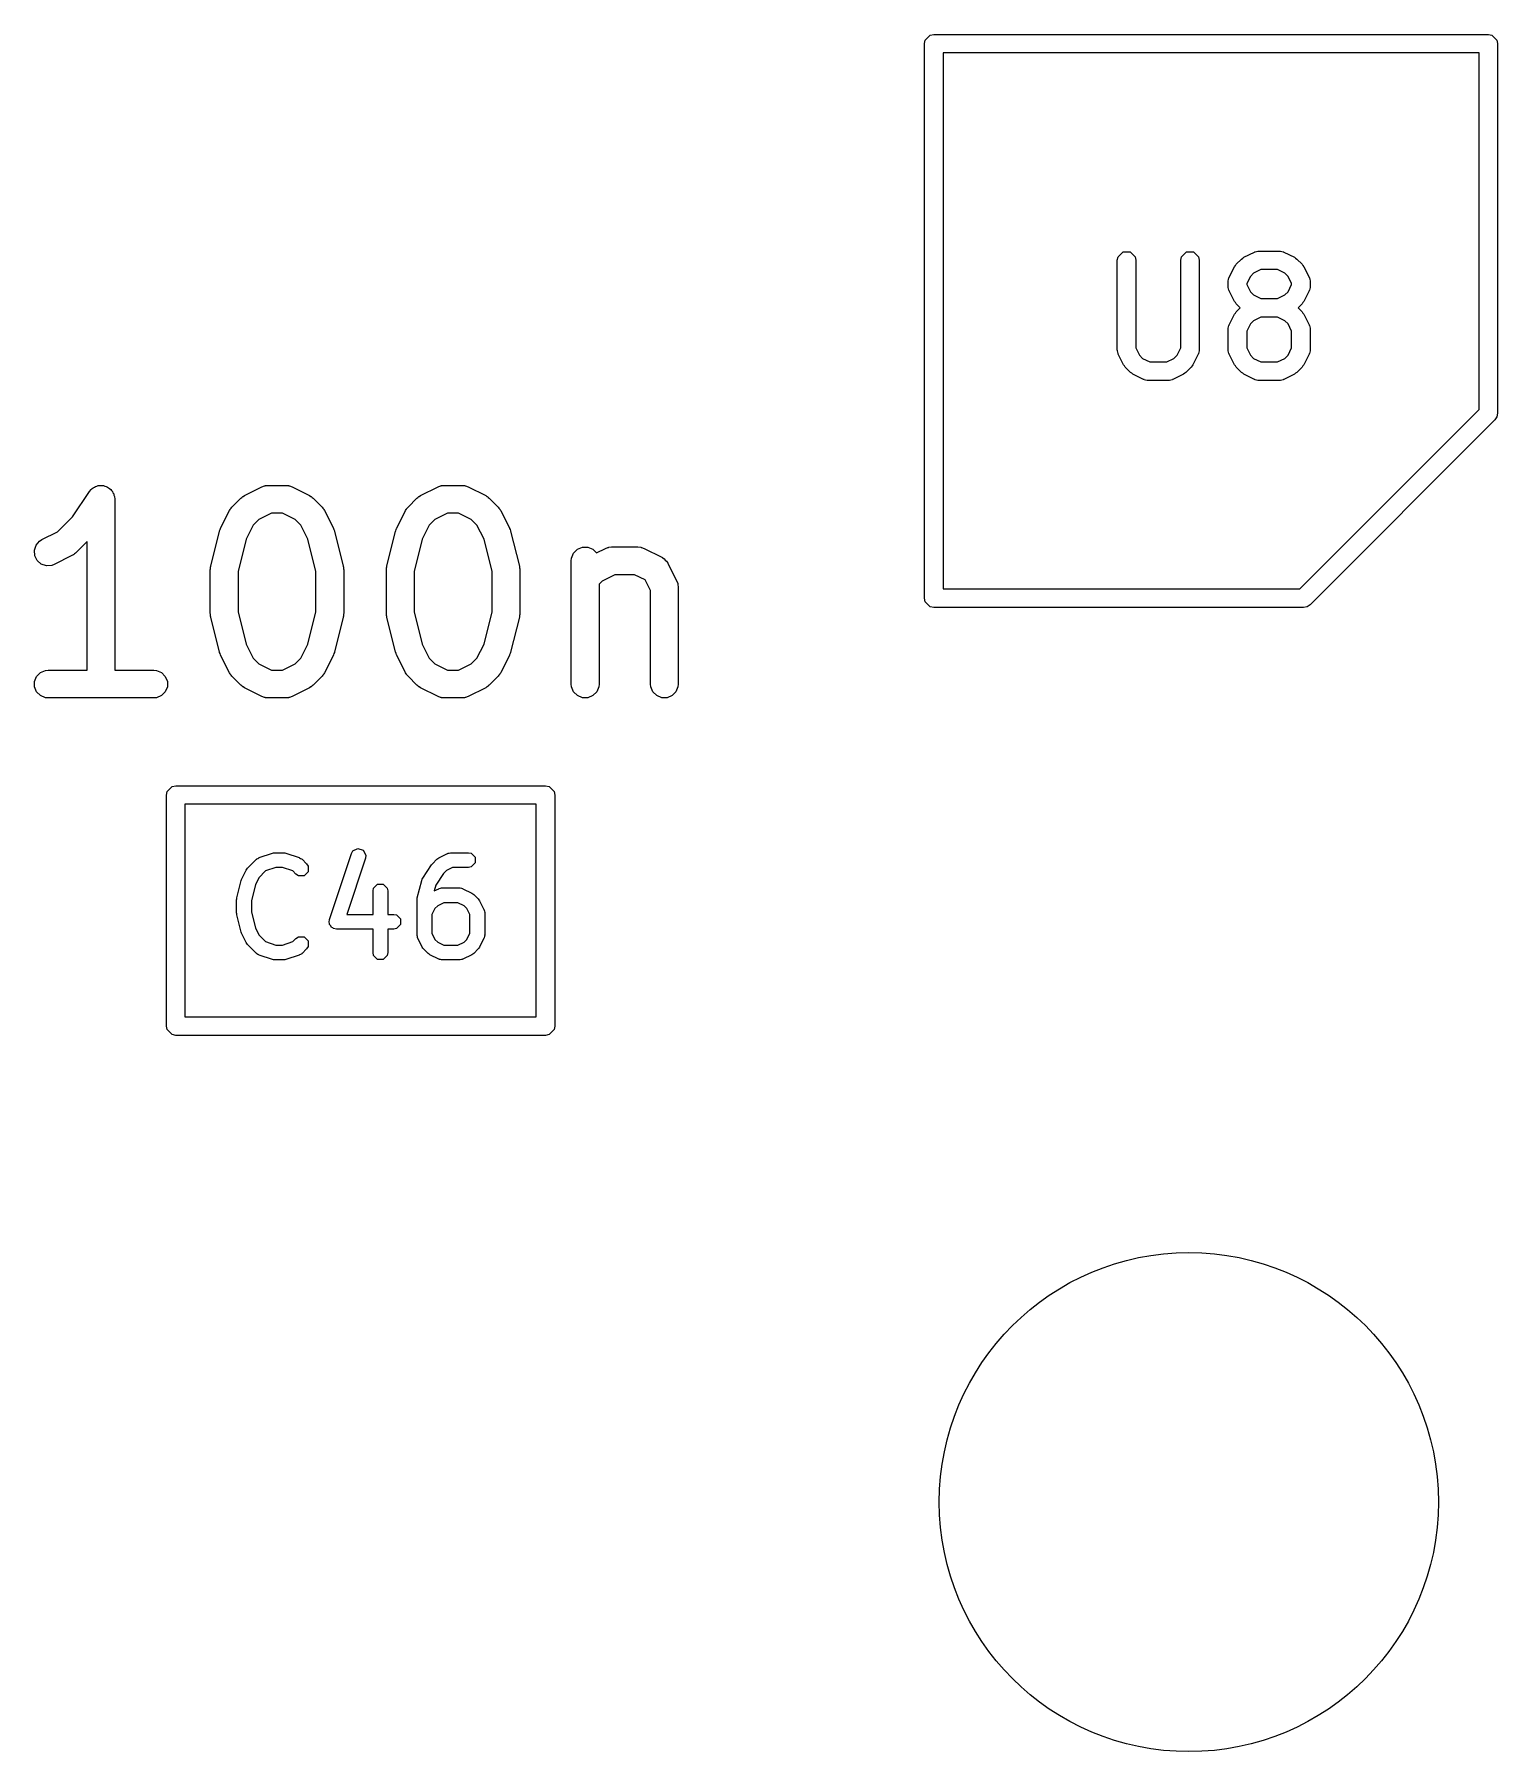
# Model space of a CAD drawing. Extents: x 0.58 to 7.69, y -5.21 to -0.56.
# Drawn here: x 1.9589 to 2.2705, y -2.5531 to -2.1874 of the extents above; entities that cross this region are included whole.
import ezdxf

# ---------------------------------------------------------------- set-up
doc = ezdxf.new("R2010")
doc.units = 0
doc.header["$MEASUREMENT"] = 0
doc.layers.add('BLACK', color=7, linetype='CONTINUOUS')

msp = doc.modelspace()

# ---------------------------------------------------------------- linework, layer by layer
at = {"layer": 'BLACK', "linetype": 'CONTINUOUS'}
for p, q in [((2.14843, -2.18937), (2.14858, -2.18862)), ((2.14843, -2.30748), (2.14843, -2.18937)), ((2.14858, -2.18862), (2.14964, -2.18755)), ((2.14964, -2.18755), (2.15039, -2.1874)), ((2.15039, -2.1874), (2.2685, -2.1874)), ((2.2685, -2.1874), (2.26926, -2.18755)), ((2.26926, -2.18755), (2.27032, -2.18862)), ((2.27032, -2.18862), (2.27047, -2.18937)), ((2.27047, -2.18937), (2.27047, -2.26811)), ((2.15236, -2.19134), (2.15236, -2.30551)), ((2.26654, -2.19134), (2.15236, -2.19134)), ((2.26654, -2.26729), (2.26654, -2.19134)), ((2.18963, -2.23477), (2.1907, -2.23371)), ((2.1907, -2.23371), (2.1922, -2.23371)), ((2.1922, -2.23371), (2.19327, -2.23477)), ((2.20313, -2.23477), (2.2042, -2.23371)), ((2.2042, -2.23371), (2.2057, -2.23371)), ((2.2057, -2.23371), (2.20677, -2.23477)), ((2.21644, -2.23489), (2.21869, -2.23377)), ((2.21869, -2.23377), (2.21879, -2.23374)), ((2.21879, -2.23374), (2.21882, -2.23371)), ((2.21882, -2.23371), (2.21913, -2.23365)), ((2.21913, -2.23365), (2.21943, -2.23356)), ((2.21943, -2.23356), (2.21948, -2.23358)), ((2.21948, -2.23358), (2.21957, -2.23356)), ((2.21957, -2.23356), (2.22407, -2.23356)), ((2.22407, -2.23356), (2.22417, -2.23358)), ((2.22417, -2.23358), (2.22421, -2.23356)), ((2.22421, -2.23356), (2.22452, -2.23365)), ((2.22452, -2.23365), (2.22483, -2.23371)), ((2.22483, -2.23371), (2.22486, -2.23374)), ((2.22486, -2.23374), (2.22495, -2.23377)), ((2.22495, -2.23377), (2.2272, -2.23489)), ((2.18948, -2.23553), (2.18963, -2.23477)), ((2.18948, -2.25465), (2.18948, -2.23553)), ((2.19327, -2.23477), (2.19342, -2.23553)), ((2.19342, -2.23553), (2.19342, -2.25418)), ((2.20298, -2.23553), (2.20313, -2.23477)), ((2.20298, -2.25418), (2.20298, -2.23553)), ((2.20677, -2.23477), (2.20692, -2.23553)), ((2.20692, -2.23553), (2.20692, -2.25465)), ((2.21331, -2.23915), (2.21444, -2.2369)), ((2.21444, -2.2369), (2.21463, -2.23665)), ((2.21463, -2.23665), (2.21481, -2.23638)), ((2.21481, -2.23638), (2.21593, -2.23526)), ((2.21593, -2.23526), (2.21619, -2.23508)), ((2.21619, -2.23508), (2.21644, -2.23489)), ((2.21849, -2.23827), (2.21782, -2.23894)), ((2.22004, -2.23749), (2.21849, -2.23827)), ((2.22361, -2.23749), (2.22004, -2.23749)), ((2.22516, -2.23827), (2.22361, -2.23749)), ((2.22583, -2.23894), (2.22516, -2.23827)), ((2.2272, -2.23489), (2.22745, -2.23508)), ((2.22745, -2.23508), (2.22771, -2.23526)), ((2.22771, -2.23526), (2.22884, -2.23638)), ((2.22884, -2.23638), (2.22901, -2.23665)), ((2.22901, -2.23665), (2.22921, -2.2369)), ((2.22921, -2.2369), (2.23033, -2.23915)), ((2.2131, -2.24003), (2.21312, -2.23993)), ((2.2131, -2.24115), (2.2131, -2.24003)), ((2.21312, -2.24125), (2.2131, -2.24115)), ((2.21311, -2.23989), (2.21319, -2.23958)), ((2.21312, -2.23993), (2.21311, -2.23989)), ((2.21311, -2.24129), (2.21312, -2.24125)), ((2.21319, -2.24159), (2.21311, -2.24129)), ((2.21319, -2.23958), (2.21325, -2.23927)), ((2.21325, -2.2419), (2.21319, -2.24159)), ((2.21325, -2.23927), (2.21329, -2.23924)), ((2.21329, -2.24194), (2.21325, -2.2419)), ((2.21329, -2.23924), (2.21331, -2.23915)), ((2.21331, -2.24203), (2.21329, -2.24194)), ((2.21444, -2.24428), (2.21331, -2.24203)), ((2.21782, -2.23894), (2.21704, -2.24049)), ((2.21704, -2.24049), (2.21704, -2.24069)), ((2.21704, -2.24069), (2.21782, -2.24223)), ((2.2266, -2.24049), (2.22583, -2.23894)), ((2.22583, -2.24223), (2.2266, -2.24069)), ((2.2266, -2.24069), (2.2266, -2.24049)), ((2.23033, -2.24203), (2.22921, -2.24428)), ((2.23033, -2.23915), (2.23036, -2.23924)), ((2.23036, -2.24194), (2.23033, -2.24203)), ((2.23036, -2.23924), (2.23039, -2.23927)), ((2.23039, -2.2419), (2.23036, -2.24194)), ((2.23039, -2.23927), (2.23045, -2.23958)), ((2.23045, -2.24159), (2.23039, -2.2419)), ((2.23045, -2.23958), (2.23053, -2.23989)), ((2.23053, -2.24129), (2.23045, -2.24159)), ((2.23053, -2.23989), (2.23052, -2.23993)), ((2.23052, -2.23993), (2.23054, -2.24003)), ((2.23054, -2.24115), (2.23052, -2.24125)), ((2.23052, -2.24125), (2.23053, -2.24129)), ((2.23054, -2.24003), (2.23054, -2.24115)), ((2.21463, -2.24453), (2.21444, -2.24428)), ((2.21481, -2.24479), (2.21463, -2.24453)), ((2.21566, -2.24565), (2.21481, -2.24479)), ((2.21481, -2.24651), (2.21566, -2.24565)), ((2.21782, -2.24223), (2.21849, -2.24291)), ((2.21849, -2.24291), (2.22004, -2.24368)), ((2.22004, -2.24368), (2.22361, -2.24368)), ((2.22361, -2.24368), (2.22516, -2.24291)), ((2.22516, -2.24291), (2.22583, -2.24223)), ((2.22884, -2.24479), (2.22798, -2.24565)), ((2.22798, -2.24565), (2.22884, -2.24651)), ((2.22901, -2.24453), (2.22884, -2.24479)), ((2.22921, -2.24428), (2.22901, -2.24453)), ((2.21329, -2.24936), (2.21331, -2.24927)), ((2.21331, -2.24927), (2.21444, -2.24702)), ((2.21444, -2.24702), (2.21463, -2.24677)), ((2.21463, -2.24677), (2.21481, -2.24651)), ((2.21782, -2.24907), (2.21704, -2.25061)), ((2.21849, -2.24839), (2.21782, -2.24907)), ((2.22004, -2.24762), (2.21849, -2.24839)), ((2.22361, -2.24762), (2.22004, -2.24762)), ((2.22516, -2.24839), (2.22361, -2.24762)), ((2.22583, -2.24907), (2.22516, -2.24839)), ((2.2266, -2.25061), (2.22583, -2.24907)), ((2.22884, -2.24651), (2.22901, -2.24677)), ((2.22901, -2.24677), (2.22921, -2.24702)), ((2.22921, -2.24702), (2.23033, -2.24927)), ((2.23033, -2.24927), (2.23036, -2.24936)), ((2.2131, -2.25015), (2.21312, -2.25005)), ((2.2131, -2.25465), (2.2131, -2.25015)), ((2.21311, -2.25001), (2.21319, -2.24971)), ((2.21312, -2.25005), (2.21311, -2.25001)), ((2.21319, -2.24971), (2.21325, -2.2494)), ((2.21325, -2.2494), (2.21329, -2.24936)), ((2.21704, -2.25061), (2.21704, -2.25418)), ((2.2266, -2.25418), (2.2266, -2.25061)), ((2.23036, -2.24936), (2.23039, -2.2494)), ((2.23039, -2.2494), (2.23045, -2.24971)), ((2.23045, -2.24971), (2.23053, -2.25001)), ((2.23053, -2.25001), (2.23052, -2.25005)), ((2.23052, -2.25005), (2.23054, -2.25015)), ((2.23054, -2.25015), (2.23054, -2.25465)), ((2.1895, -2.25475), (2.18948, -2.25465)), ((2.18949, -2.25479), (2.1895, -2.25475)), ((2.18957, -2.25509), (2.18949, -2.25479)), ((2.18963, -2.2554), (2.18957, -2.25509)), ((2.18966, -2.25543), (2.18963, -2.2554)), ((2.18969, -2.25553), (2.18966, -2.25543)), ((2.19082, -2.25778), (2.18969, -2.25553)), ((2.19342, -2.25418), (2.19419, -2.25573)), ((2.19419, -2.25573), (2.19487, -2.25641)), ((2.19487, -2.25641), (2.19642, -2.25718)), ((2.19999, -2.25718), (2.20153, -2.25641)), ((2.20153, -2.25641), (2.20221, -2.25573)), ((2.20221, -2.25573), (2.20298, -2.25418)), ((2.20671, -2.25553), (2.20559, -2.25778)), ((2.20674, -2.25543), (2.20671, -2.25553)), ((2.20677, -2.2554), (2.20674, -2.25543)), ((2.20683, -2.25509), (2.20677, -2.2554)), ((2.20691, -2.25479), (2.20683, -2.25509)), ((2.20692, -2.25465), (2.2069, -2.25475)), ((2.2069, -2.25475), (2.20691, -2.25479)), ((2.21312, -2.25475), (2.2131, -2.25465)), ((2.21311, -2.25479), (2.21312, -2.25475)), ((2.21319, -2.25509), (2.21311, -2.25479)), ((2.21325, -2.2554), (2.21319, -2.25509)), ((2.21329, -2.25543), (2.21325, -2.2554)), ((2.21331, -2.25553), (2.21329, -2.25543)), ((2.21444, -2.25778), (2.21331, -2.25553)), ((2.21704, -2.25418), (2.21782, -2.25573)), ((2.21782, -2.25573), (2.21849, -2.25641)), ((2.21849, -2.25641), (2.22004, -2.25718)), ((2.22361, -2.25718), (2.22516, -2.25641)), ((2.22516, -2.25641), (2.22583, -2.25573)), ((2.22583, -2.25573), (2.2266, -2.25418)), ((2.23033, -2.25553), (2.22921, -2.25778)), ((2.23036, -2.25543), (2.23033, -2.25553)), ((2.23039, -2.2554), (2.23036, -2.25543)), ((2.23045, -2.25509), (2.23039, -2.2554)), ((2.23053, -2.25479), (2.23045, -2.25509)), ((2.23054, -2.25465), (2.23052, -2.25475)), ((2.23052, -2.25475), (2.23053, -2.25479)), ((2.19101, -2.25803), (2.19082, -2.25778)), ((2.19118, -2.25829), (2.19101, -2.25803)), ((2.19231, -2.25942), (2.19118, -2.25829)), ((2.19257, -2.25959), (2.19231, -2.25942)), ((2.19282, -2.25978), (2.19257, -2.25959)), ((2.19507, -2.26091), (2.19282, -2.25978)), ((2.19642, -2.25718), (2.19999, -2.25718)), ((2.20358, -2.25978), (2.20133, -2.26091)), ((2.20383, -2.25959), (2.20358, -2.25978)), ((2.20409, -2.25942), (2.20383, -2.25959)), ((2.20522, -2.25829), (2.20409, -2.25942)), ((2.20539, -2.25803), (2.20522, -2.25829)), ((2.20559, -2.25778), (2.20539, -2.25803)), ((2.21463, -2.25803), (2.21444, -2.25778)), ((2.21481, -2.25829), (2.21463, -2.25803)), ((2.21593, -2.25942), (2.21481, -2.25829)), ((2.21619, -2.25959), (2.21593, -2.25942)), ((2.21644, -2.25978), (2.21619, -2.25959)), ((2.21869, -2.26091), (2.21644, -2.25978)), ((2.22004, -2.25718), (2.22361, -2.25718)), ((2.2272, -2.25978), (2.22495, -2.26091)), ((2.22745, -2.25959), (2.2272, -2.25978)), ((2.22771, -2.25942), (2.22745, -2.25959)), ((2.22884, -2.25829), (2.22771, -2.25942)), ((2.22901, -2.25803), (2.22884, -2.25829)), ((2.22921, -2.25778), (2.22901, -2.25803)), ((2.19517, -2.26094), (2.19507, -2.26091)), ((2.1952, -2.26097), (2.19517, -2.26094)), ((2.19551, -2.26103), (2.1952, -2.26097)), ((2.19581, -2.26111), (2.19551, -2.26103)), ((2.19585, -2.2611), (2.19581, -2.26111)), ((2.19595, -2.26112), (2.19585, -2.2611)), ((2.20045, -2.26112), (2.19595, -2.26112)), ((2.20055, -2.2611), (2.20045, -2.26112)), ((2.20059, -2.26111), (2.20055, -2.2611)), ((2.20089, -2.26103), (2.20059, -2.26111)), ((2.2012, -2.26097), (2.20089, -2.26103)), ((2.20124, -2.26094), (2.2012, -2.26097)), ((2.20133, -2.26091), (2.20124, -2.26094)), ((2.21879, -2.26094), (2.21869, -2.26091)), ((2.21882, -2.26097), (2.21879, -2.26094)), ((2.21913, -2.26103), (2.21882, -2.26097)), ((2.21943, -2.26111), (2.21913, -2.26103)), ((2.21948, -2.2611), (2.21943, -2.26111)), ((2.21957, -2.26112), (2.21948, -2.2611)), ((2.22407, -2.26112), (2.21957, -2.26112)), ((2.22417, -2.2611), (2.22407, -2.26112)), ((2.22421, -2.26111), (2.22417, -2.2611)), ((2.22452, -2.26103), (2.22421, -2.26111)), ((2.22483, -2.26097), (2.22452, -2.26103)), ((2.22486, -2.26094), (2.22483, -2.26097)), ((2.22495, -2.26091), (2.22486, -2.26094)), ((2.22832, -2.30551), (2.26654, -2.26729)), ((2.2699, -2.2695), (2.23053, -2.30887)), ((2.27032, -2.26886), (2.2699, -2.2695)), ((2.27047, -2.26811), (2.27032, -2.26886)), ((1.967, -2.29015), (1.97058, -2.28477)), ((1.97058, -2.28477), (1.97059, -2.28477)), ((1.97059, -2.28477), (1.97095, -2.28432)), ((1.97059, -2.28477), (1.97059, -2.28477)), ((1.97059, -2.28477), (1.97059, -2.28477)), ((1.97095, -2.28432), (1.97119, -2.28416)), ((1.97119, -2.28416), (1.9714, -2.28396)), ((1.9714, -2.28396), (1.97167, -2.28384)), ((1.97167, -2.28384), (1.97191, -2.28368)), ((1.97191, -2.28368), (1.97219, -2.28363)), ((1.97219, -2.28363), (1.97246, -2.28351)), ((1.97246, -2.28351), (1.97275, -2.28351)), ((1.97275, -2.28351), (1.97304, -2.28346)), ((1.97304, -2.28346), (1.97332, -2.28351)), ((1.97332, -2.28351), (1.97362, -2.28351)), ((1.97362, -2.28351), (1.97388, -2.28362)), ((1.97388, -2.28362), (1.97417, -2.28368)), ((1.97417, -2.28368), (1.97441, -2.28384)), ((1.97441, -2.28384), (1.97468, -2.28396)), ((1.97468, -2.28396), (1.97489, -2.28416)), ((1.97489, -2.28416), (1.97513, -2.28432)), ((1.97513, -2.28432), (1.97529, -2.28456)), ((1.97529, -2.28456), (1.9755, -2.28477)), ((1.9755, -2.28477), (1.97561, -2.28504)), ((1.97561, -2.28504), (1.97577, -2.28528)), ((1.97577, -2.28528), (1.97582, -2.28556)), ((1.97582, -2.28556), (1.97594, -2.28583)), ((1.97594, -2.28583), (1.97599, -2.2864)), ((2.0031, -2.28595), (2.00319, -2.2859)), ((2.00319, -2.2859), (2.00327, -2.28583)), ((2.00327, -2.28583), (2.00334, -2.2858)), ((2.00334, -2.2858), (2.00359, -2.28564)), ((2.00359, -2.28564), (2.00734, -2.28377)), ((2.00734, -2.28377), (2.00788, -2.28356)), ((2.00788, -2.28356), (2.00799, -2.28355)), ((2.00799, -2.28355), (2.00809, -2.28351)), ((2.00809, -2.28351), (2.00866, -2.28346)), ((2.00866, -2.28346), (2.01241, -2.28346)), ((2.01241, -2.28346), (2.01299, -2.28351)), ((2.01299, -2.28351), (2.01308, -2.28355)), ((2.01308, -2.28355), (2.01319, -2.28356)), ((2.01319, -2.28356), (2.01373, -2.28377)), ((2.01373, -2.28377), (2.01748, -2.28564)), ((2.01748, -2.28564), (2.01773, -2.2858)), ((2.01773, -2.2858), (2.0178, -2.28583)), ((2.0178, -2.28583), (2.01788, -2.2859)), ((2.01788, -2.2859), (2.01797, -2.28595)), ((2.0406, -2.28595), (2.04069, -2.2859)), ((2.04069, -2.2859), (2.04077, -2.28583)), ((2.04077, -2.28583), (2.04084, -2.2858)), ((2.04084, -2.2858), (2.04109, -2.28564)), ((2.04109, -2.28564), (2.04484, -2.28377)), ((2.04484, -2.28377), (2.04538, -2.28356)), ((2.04538, -2.28356), (2.04548, -2.28355)), ((2.04548, -2.28355), (2.04558, -2.28351)), ((2.04558, -2.28351), (2.04616, -2.28346)), ((2.04616, -2.28346), (2.04991, -2.28346)), ((2.04991, -2.28346), (2.05048, -2.28351)), ((2.05048, -2.28351), (2.05058, -2.28355)), ((2.05058, -2.28355), (2.05069, -2.28356)), ((2.05069, -2.28356), (2.05123, -2.28377)), ((2.05123, -2.28377), (2.05498, -2.28564)), ((2.05498, -2.28564), (2.05522, -2.2858)), ((2.05522, -2.2858), (2.0553, -2.28583)), ((2.0553, -2.28583), (2.05538, -2.2859)), ((2.05538, -2.2859), (2.05547, -2.28595)), ((1.97599, -2.2864), (1.97599, -2.28641)), ((1.97599, -2.28641), (1.97599, -2.28641)), ((1.97599, -2.28641), (1.97599, -2.28641)), ((1.97599, -2.28641), (1.97599, -2.32283)), ((1.99852, -2.29259), (2.0004, -2.28884)), ((2.0004, -2.28884), (2.00055, -2.28859)), ((2.00055, -2.28859), (2.00058, -2.28852)), ((2.00058, -2.28852), (2.00065, -2.28844)), ((2.00065, -2.28844), (2.0007, -2.28835)), ((2.0007, -2.28835), (2.00076, -2.2883)), ((2.00076, -2.2883), (2.00095, -2.28807)), ((2.00095, -2.28807), (2.00282, -2.2862)), ((2.00282, -2.2862), (2.00305, -2.28601)), ((2.00305, -2.28601), (2.0031, -2.28595)), ((2.00936, -2.28936), (2.00666, -2.29071)), ((2.01171, -2.28936), (2.00936, -2.28936)), ((2.01441, -2.29071), (2.01171, -2.28936)), ((2.01797, -2.28595), (2.01802, -2.28601)), ((2.01802, -2.28601), (2.01825, -2.2862)), ((2.01825, -2.2862), (2.02012, -2.28807)), ((2.02012, -2.28807), (2.02031, -2.2883)), ((2.02031, -2.2883), (2.02037, -2.28835)), ((2.02037, -2.28835), (2.02042, -2.28844)), ((2.02042, -2.28844), (2.02049, -2.28852)), ((2.02049, -2.28852), (2.02052, -2.28859)), ((2.02052, -2.28859), (2.02068, -2.28884)), ((2.02068, -2.28884), (2.02255, -2.29259)), ((2.03602, -2.29259), (2.03789, -2.28884)), ((2.03789, -2.28884), (2.03805, -2.28859)), ((2.03805, -2.28859), (2.03808, -2.28852)), ((2.03808, -2.28852), (2.03814, -2.28844)), ((2.03814, -2.28844), (2.0382, -2.28835)), ((2.0382, -2.28835), (2.03826, -2.2883)), ((2.03826, -2.2883), (2.03844, -2.28807)), ((2.03844, -2.28807), (2.04032, -2.2862)), ((2.04032, -2.2862), (2.04055, -2.28601)), ((2.04055, -2.28601), (2.0406, -2.28595)), ((2.04685, -2.28936), (2.04416, -2.29071)), ((2.04921, -2.28936), (2.04685, -2.28936)), ((2.05191, -2.29071), (2.04921, -2.28936)), ((2.05547, -2.28595), (2.05552, -2.28601)), ((2.05552, -2.28601), (2.05574, -2.2862)), ((2.05574, -2.2862), (2.05762, -2.28807)), ((2.05762, -2.28807), (2.0578, -2.2883)), ((2.0578, -2.2883), (2.05786, -2.28835)), ((2.05786, -2.28835), (2.05792, -2.28844)), ((2.05792, -2.28844), (2.05799, -2.28852)), ((2.05799, -2.28852), (2.05802, -2.28859)), ((2.05802, -2.28859), (2.05817, -2.28884)), ((2.05817, -2.28884), (2.06005, -2.29259)), ((1.96379, -2.29336), (1.967, -2.29015)), ((1.99642, -2.30069), (1.9983, -2.29319)), ((1.9983, -2.29319), (1.99831, -2.29315)), ((1.99831, -2.29313), (1.99841, -2.29289)), ((1.99831, -2.29315), (1.99831, -2.29313)), ((1.99841, -2.29289), (1.99849, -2.29265)), ((1.99849, -2.29265), (1.99851, -2.29263)), ((1.99851, -2.29263), (1.99852, -2.29259)), ((2.00546, -2.29191), (2.00395, -2.29494)), ((2.00666, -2.29071), (2.00546, -2.29191)), ((2.01561, -2.29191), (2.01441, -2.29071)), ((2.01712, -2.29494), (2.01561, -2.29191)), ((2.02255, -2.29259), (2.02257, -2.29263)), ((2.02257, -2.29263), (2.02258, -2.29265)), ((2.02258, -2.29265), (2.02267, -2.29289)), ((2.02267, -2.29289), (2.02276, -2.29313)), ((2.02276, -2.29313), (2.02276, -2.29315)), ((2.02276, -2.29315), (2.02277, -2.29319)), ((2.02277, -2.29319), (2.02465, -2.30069)), ((2.03392, -2.30069), (2.03579, -2.29319)), ((2.03579, -2.29319), (2.03581, -2.29315)), ((2.03581, -2.29313), (2.0359, -2.29289)), ((2.03581, -2.29315), (2.03581, -2.29313)), ((2.0359, -2.29289), (2.03599, -2.29265)), ((2.03599, -2.29265), (2.036, -2.29263)), ((2.036, -2.29263), (2.03602, -2.29259)), ((2.04296, -2.29191), (2.04144, -2.29494)), ((2.04416, -2.29071), (2.04296, -2.29191)), ((2.0531, -2.29191), (2.05191, -2.29071)), ((2.05462, -2.29494), (2.0531, -2.29191)), ((2.06005, -2.29259), (2.06006, -2.29263)), ((2.06006, -2.29263), (2.06008, -2.29265)), ((2.06008, -2.29265), (2.06016, -2.29289)), ((2.06016, -2.29289), (2.06025, -2.29313)), ((2.06025, -2.29313), (2.06025, -2.29315)), ((2.06025, -2.29315), (2.06027, -2.29319)), ((2.06027, -2.29319), (2.06214, -2.30069)), ((1.95886, -2.29729), (1.95923, -2.2962)), ((1.95923, -2.2962), (1.95998, -2.29533)), ((1.95998, -2.29533), (1.96047, -2.29502)), ((1.96047, -2.29502), (1.96379, -2.29336)), ((1.97009, -2.29541), (1.96763, -2.29787)), ((1.97009, -2.32283), (1.97009, -2.29541)), ((2.00395, -2.29494), (2.00224, -2.30177)), ((2.01883, -2.30177), (2.01712, -2.29494)), ((2.04144, -2.29494), (2.03974, -2.30177)), ((2.05633, -2.30177), (2.05462, -2.29494)), ((2.07451, -2.29708), (2.07558, -2.29664)), ((2.07558, -2.29664), (2.07673, -2.29664)), ((2.07673, -2.29664), (2.07779, -2.29708)), ((2.07856, -2.29784), (2.08046, -2.29689)), ((2.08046, -2.29689), (2.081, -2.29669)), ((2.081, -2.29669), (2.0811, -2.29668)), ((2.0811, -2.29668), (2.0812, -2.29664)), ((2.0812, -2.29664), (2.08178, -2.29658)), ((2.08178, -2.29658), (2.0874, -2.29658)), ((2.0874, -2.29658), (2.08798, -2.29664)), ((2.08798, -2.29664), (2.08808, -2.29668)), ((2.08808, -2.29668), (2.08818, -2.29669)), ((2.08818, -2.29669), (2.08872, -2.29689)), ((2.08872, -2.29689), (2.09247, -2.29877)), ((1.95894, -2.29844), (1.95886, -2.29729)), ((1.95946, -2.29947), (1.95894, -2.29844)), ((1.96033, -2.30022), (1.95946, -2.29947)), ((1.96142, -2.30059), (1.96033, -2.30022)), ((1.96257, -2.30051), (1.96142, -2.30059)), ((1.96311, -2.3003), (1.96257, -2.30051)), ((1.96686, -2.29843), (1.96311, -2.3003)), ((1.96711, -2.29827), (1.96686, -2.29843)), ((1.96718, -2.29824), (1.96711, -2.29827)), ((1.96726, -2.29817), (1.96718, -2.29824)), ((1.96735, -2.29812), (1.96726, -2.29817)), ((1.9674, -2.29806), (1.96735, -2.29812)), ((1.96763, -2.29787), (1.9674, -2.29806)), ((2.0732, -2.29953), (2.07326, -2.29896)), ((2.0732, -2.32578), (2.0732, -2.29953)), ((2.07326, -2.29896), (2.0737, -2.29789)), ((2.0737, -2.29789), (2.07451, -2.29708)), ((2.07779, -2.29708), (2.07856, -2.29784)), ((2.09247, -2.29877), (2.09257, -2.29883)), ((2.09257, -2.29883), (2.09261, -2.29884)), ((2.09261, -2.29884), (2.09267, -2.29889)), ((2.09267, -2.29889), (2.09296, -2.29908)), ((2.09296, -2.29908), (2.0932, -2.29936)), ((2.0932, -2.29936), (2.09348, -2.2996)), ((2.09348, -2.2996), (2.09367, -2.29989)), ((2.09367, -2.29989), (2.09372, -2.29995)), ((2.09372, -2.29995), (2.09373, -2.29999)), ((2.09373, -2.29999), (2.09379, -2.30009)), ((2.09379, -2.30009), (2.09567, -2.30384)), ((1.99633, -2.30141), (1.99634, -2.30131)), ((1.99633, -2.31078), (1.99633, -2.30141)), ((1.99634, -2.30126), (1.99637, -2.30105)), ((1.99634, -2.30131), (1.99634, -2.30126)), ((1.99637, -2.30105), (1.99639, -2.30083)), ((1.99639, -2.30083), (1.99641, -2.30079)), ((1.99641, -2.30079), (1.99642, -2.30069)), ((2.00224, -2.30177), (2.00224, -2.31042)), ((2.01883, -2.31042), (2.01883, -2.30177)), ((2.02465, -2.30069), (2.02466, -2.30079)), ((2.02466, -2.30079), (2.02468, -2.30083)), ((2.02468, -2.30083), (2.0247, -2.30105)), ((2.0247, -2.30105), (2.02473, -2.30126)), ((2.02473, -2.30126), (2.02473, -2.30131)), ((2.02473, -2.30131), (2.02474, -2.30141)), ((2.02474, -2.30141), (2.02474, -2.31078)), ((2.03383, -2.30126), (2.03387, -2.30105)), ((2.03384, -2.30131), (2.03383, -2.30126)), ((2.03383, -2.30141), (2.03384, -2.30131)), ((2.03383, -2.31078), (2.03383, -2.30141)), ((2.03387, -2.30105), (2.03389, -2.30083)), ((2.03389, -2.30083), (2.0339, -2.30079)), ((2.0339, -2.30079), (2.03392, -2.30069)), ((2.03974, -2.30177), (2.03974, -2.31042)), ((2.05633, -2.31042), (2.05633, -2.30177)), ((2.06214, -2.30069), (2.06216, -2.30079)), ((2.06216, -2.30079), (2.06218, -2.30083)), ((2.06218, -2.30083), (2.0622, -2.30105)), ((2.0622, -2.30105), (2.06223, -2.30126)), ((2.06223, -2.30126), (2.06222, -2.30131)), ((2.06222, -2.30131), (2.06223, -2.30141)), ((2.06223, -2.30141), (2.06223, -2.31078)), ((2.07978, -2.30384), (2.07911, -2.30451)), ((2.08247, -2.30249), (2.07978, -2.30384)), ((2.0867, -2.30249), (2.08247, -2.30249)), ((2.08895, -2.30361), (2.0867, -2.30249)), ((2.09007, -2.30585), (2.08895, -2.30361)), ((2.09567, -2.30384), (2.09587, -2.30438)), ((2.07911, -2.30451), (2.07911, -2.32578)), ((2.09007, -2.32578), (2.09007, -2.30585)), ((2.09587, -2.30438), (2.09588, -2.30448)), ((2.09588, -2.30448), (2.09592, -2.30458)), ((2.09592, -2.30458), (2.09598, -2.30516)), ((2.09598, -2.30516), (2.09598, -2.32578)), ((2.14858, -2.30823), (2.14843, -2.30748)), ((2.15236, -2.30551), (2.22832, -2.30551)), ((1.99634, -2.31088), (1.99633, -2.31078)), ((1.99634, -2.31093), (1.99634, -2.31088)), ((1.99637, -2.31114), (1.99634, -2.31093)), ((1.99639, -2.31136), (1.99637, -2.31114)), ((1.99641, -2.3114), (1.99639, -2.31136)), ((1.99642, -2.3115), (1.99641, -2.3114)), ((1.9983, -2.319), (1.99642, -2.3115)), ((2.00224, -2.31042), (2.00395, -2.31725)), ((2.01712, -2.31725), (2.01883, -2.31042)), ((2.02465, -2.3115), (2.02277, -2.319)), ((2.02466, -2.3114), (2.02465, -2.3115)), ((2.02468, -2.31136), (2.02466, -2.3114)), ((2.0247, -2.31114), (2.02468, -2.31136)), ((2.02473, -2.31093), (2.0247, -2.31114)), ((2.02474, -2.31078), (2.02473, -2.31088)), ((2.02473, -2.31088), (2.02473, -2.31093)), ((2.03384, -2.31088), (2.03383, -2.31078)), ((2.03383, -2.31093), (2.03384, -2.31088)), ((2.03387, -2.31114), (2.03383, -2.31093)), ((2.03389, -2.31136), (2.03387, -2.31114)), ((2.0339, -2.3114), (2.03389, -2.31136)), ((2.03392, -2.3115), (2.0339, -2.3114)), ((2.03579, -2.319), (2.03392, -2.3115)), ((2.03974, -2.31042), (2.04144, -2.31725)), ((2.05462, -2.31725), (2.05633, -2.31042)), ((2.06214, -2.3115), (2.06027, -2.319)), ((2.06216, -2.3114), (2.06214, -2.3115)), ((2.06218, -2.31136), (2.06216, -2.3114)), ((2.0622, -2.31114), (2.06218, -2.31136)), ((2.06223, -2.31093), (2.0622, -2.31114)), ((2.06223, -2.31078), (2.06222, -2.31088)), ((2.06222, -2.31088), (2.06223, -2.31093)), ((2.14964, -2.3093), (2.14858, -2.30823)), ((2.15039, -2.30945), (2.14964, -2.3093)), ((2.22913, -2.30945), (2.15039, -2.30945)), ((2.22989, -2.3093), (2.22913, -2.30945)), ((2.23053, -2.30887), (2.22989, -2.3093)), ((2.00395, -2.31725), (2.00546, -2.32028)), ((2.01561, -2.32028), (2.01712, -2.31725)), ((2.04144, -2.31725), (2.04296, -2.32028)), ((2.0531, -2.32028), (2.05462, -2.31725)), ((1.99831, -2.31904), (1.9983, -2.319)), ((1.99831, -2.31906), (1.99831, -2.31904)), ((1.99841, -2.3193), (1.99831, -2.31906)), ((1.99849, -2.31954), (1.99841, -2.3193)), ((1.99851, -2.31956), (1.99849, -2.31954)), ((1.99852, -2.3196), (1.99851, -2.31956)), ((2.0004, -2.32335), (1.99852, -2.3196)), ((2.00546, -2.32028), (2.00666, -2.32148)), ((2.00666, -2.32148), (2.00936, -2.32283)), ((2.01171, -2.32283), (2.01441, -2.32148)), ((2.01441, -2.32148), (2.01561, -2.32028)), ((2.02255, -2.3196), (2.02068, -2.32335)), ((2.02257, -2.31956), (2.02255, -2.3196)), ((2.02258, -2.31954), (2.02257, -2.31956)), ((2.02267, -2.3193), (2.02258, -2.31954)), ((2.02276, -2.31906), (2.02267, -2.3193)), ((2.02277, -2.319), (2.02276, -2.31904)), ((2.02276, -2.31904), (2.02276, -2.31906)), ((2.03581, -2.31904), (2.03579, -2.319)), ((2.03581, -2.31906), (2.03581, -2.31904)), ((2.0359, -2.3193), (2.03581, -2.31906)), ((2.03599, -2.31954), (2.0359, -2.3193)), ((2.036, -2.31956), (2.03599, -2.31954)), ((2.03602, -2.3196), (2.036, -2.31956)), ((2.03789, -2.32335), (2.03602, -2.3196)), ((2.04296, -2.32028), (2.04416, -2.32148)), ((2.04416, -2.32148), (2.04685, -2.32283)), ((2.04921, -2.32283), (2.05191, -2.32148)), ((2.05191, -2.32148), (2.0531, -2.32028)), ((2.06005, -2.3196), (2.05817, -2.32335)), ((2.06006, -2.31956), (2.06005, -2.3196)), ((2.06008, -2.31954), (2.06006, -2.31956)), ((2.06016, -2.3193), (2.06008, -2.31954)), ((2.06025, -2.31906), (2.06016, -2.3193)), ((2.06027, -2.319), (2.06025, -2.31904)), ((2.06025, -2.31904), (2.06025, -2.31906)), ((1.9589, -2.3252), (1.95934, -2.32414)), ((1.9589, -2.32636), (1.9589, -2.3252)), ((1.95934, -2.32414), (1.96015, -2.32333)), ((1.96015, -2.32333), (1.96122, -2.32288)), ((1.96122, -2.32288), (1.96179, -2.32283)), ((1.96179, -2.32283), (1.97009, -2.32283)), ((1.97599, -2.32283), (1.98429, -2.32283)), ((1.98429, -2.32283), (1.98487, -2.32288)), ((1.98487, -2.32288), (1.98593, -2.32333)), ((1.98593, -2.32333), (1.98674, -2.32414)), ((1.98674, -2.32414), (1.98719, -2.3252)), ((1.98719, -2.3252), (1.98719, -2.32636)), ((2.00055, -2.3236), (2.0004, -2.32335)), ((2.00058, -2.32367), (2.00055, -2.3236)), ((2.00065, -2.32375), (2.00058, -2.32367)), ((2.0007, -2.32384), (2.00065, -2.32375)), ((2.00076, -2.32389), (2.0007, -2.32384)), ((2.00095, -2.32412), (2.00076, -2.32389)), ((2.00282, -2.32599), (2.00095, -2.32412)), ((2.00305, -2.32618), (2.00282, -2.32599)), ((2.00936, -2.32283), (2.01171, -2.32283)), ((2.01825, -2.32599), (2.01802, -2.32618)), ((2.02012, -2.32412), (2.01825, -2.32599)), ((2.02031, -2.32389), (2.02012, -2.32412)), ((2.02037, -2.32384), (2.02031, -2.32389)), ((2.02042, -2.32375), (2.02037, -2.32384)), ((2.02049, -2.32367), (2.02042, -2.32375)), ((2.02052, -2.3236), (2.02049, -2.32367)), ((2.02068, -2.32335), (2.02052, -2.3236)), ((2.03805, -2.3236), (2.03789, -2.32335)), ((2.03808, -2.32367), (2.03805, -2.3236)), ((2.03814, -2.32375), (2.03808, -2.32367)), ((2.0382, -2.32384), (2.03814, -2.32375)), ((2.03826, -2.32389), (2.0382, -2.32384)), ((2.03844, -2.32412), (2.03826, -2.32389)), ((2.04032, -2.32599), (2.03844, -2.32412)), ((2.04055, -2.32618), (2.04032, -2.32599)), ((2.04685, -2.32283), (2.04921, -2.32283)), ((2.05574, -2.32599), (2.05552, -2.32618)), ((2.05762, -2.32412), (2.05574, -2.32599)), ((2.0578, -2.32389), (2.05762, -2.32412)), ((2.05786, -2.32384), (2.0578, -2.32389)), ((2.05792, -2.32375), (2.05786, -2.32384)), ((2.05799, -2.32367), (2.05792, -2.32375)), ((2.05802, -2.3236), (2.05799, -2.32367)), ((2.05817, -2.32335), (2.05802, -2.3236)), ((2.07326, -2.32636), (2.0732, -2.32578)), ((2.07911, -2.32578), (2.07905, -2.32636)), ((2.09013, -2.32636), (2.09007, -2.32578)), ((2.09598, -2.32578), (2.09592, -2.32636)), ((1.95934, -2.32742), (1.9589, -2.32636)), ((1.96015, -2.32824), (1.95934, -2.32742)), ((1.96122, -2.32868), (1.96015, -2.32824)), ((1.96179, -2.32873), (1.96122, -2.32868)), ((1.98429, -2.32873), (1.96179, -2.32873)), ((1.98487, -2.32868), (1.98429, -2.32873)), ((1.98593, -2.32824), (1.98487, -2.32868)), ((1.98674, -2.32742), (1.98593, -2.32824)), ((1.98719, -2.32636), (1.98674, -2.32742)), ((2.0031, -2.32624), (2.00305, -2.32618)), ((2.00319, -2.32629), (2.0031, -2.32624)), ((2.00327, -2.32636), (2.00319, -2.32629)), ((2.00334, -2.32639), (2.00327, -2.32636)), ((2.00359, -2.32655), (2.00334, -2.32639)), ((2.00734, -2.32842), (2.00359, -2.32655)), ((2.00788, -2.32863), (2.00734, -2.32842)), ((2.00799, -2.32864), (2.00788, -2.32863)), ((2.00809, -2.32868), (2.00799, -2.32864)), ((2.00866, -2.32873), (2.00809, -2.32868)), ((2.01241, -2.32873), (2.00866, -2.32873)), ((2.01299, -2.32868), (2.01241, -2.32873)), ((2.01308, -2.32864), (2.01299, -2.32868)), ((2.01319, -2.32863), (2.01308, -2.32864)), ((2.01373, -2.32842), (2.01319, -2.32863)), ((2.01748, -2.32655), (2.01373, -2.32842)), ((2.01773, -2.32639), (2.01748, -2.32655)), ((2.0178, -2.32636), (2.01773, -2.32639)), ((2.01788, -2.32629), (2.0178, -2.32636)), ((2.01797, -2.32624), (2.01788, -2.32629)), ((2.01802, -2.32618), (2.01797, -2.32624)), ((2.0406, -2.32624), (2.04055, -2.32618)), ((2.04069, -2.32629), (2.0406, -2.32624)), ((2.04077, -2.32636), (2.04069, -2.32629)), ((2.04084, -2.32639), (2.04077, -2.32636)), ((2.04109, -2.32655), (2.04084, -2.32639)), ((2.04484, -2.32842), (2.04109, -2.32655)), ((2.04538, -2.32863), (2.04484, -2.32842)), ((2.04548, -2.32864), (2.04538, -2.32863)), ((2.04558, -2.32868), (2.04548, -2.32864)), ((2.04616, -2.32873), (2.04558, -2.32868)), ((2.04991, -2.32873), (2.04616, -2.32873)), ((2.05048, -2.32868), (2.04991, -2.32873)), ((2.05058, -2.32864), (2.05048, -2.32868)), ((2.05069, -2.32863), (2.05058, -2.32864)), ((2.05123, -2.32842), (2.05069, -2.32863)), ((2.05498, -2.32655), (2.05123, -2.32842)), ((2.05522, -2.32639), (2.05498, -2.32655)), ((2.0553, -2.32636), (2.05522, -2.32639)), ((2.05538, -2.32629), (2.0553, -2.32636)), ((2.05547, -2.32624), (2.05538, -2.32629)), ((2.05552, -2.32618), (2.05547, -2.32624)), ((2.0737, -2.32742), (2.07326, -2.32636)), ((2.07451, -2.32824), (2.0737, -2.32742)), ((2.07558, -2.32868), (2.07451, -2.32824)), ((2.07673, -2.32868), (2.07558, -2.32868)), ((2.07779, -2.32824), (2.07673, -2.32868)), ((2.07861, -2.32742), (2.07779, -2.32824)), ((2.07905, -2.32636), (2.07861, -2.32742)), ((2.09057, -2.32742), (2.09013, -2.32636)), ((2.09139, -2.32824), (2.09057, -2.32742)), ((2.09245, -2.32868), (2.09139, -2.32824)), ((2.0936, -2.32868), (2.09245, -2.32868)), ((2.09467, -2.32824), (2.0936, -2.32868)), ((2.09548, -2.32742), (2.09467, -2.32824)), ((2.09592, -2.32636), (2.09548, -2.32742)), ((1.98716, -2.34866), (1.98822, -2.34759)), ((1.98822, -2.34759), (1.98898, -2.34744)), ((1.98898, -2.34744), (2.06772, -2.34744)), ((2.06772, -2.34744), (2.06847, -2.34759)), ((2.06847, -2.34759), (2.06954, -2.34866)), ((1.98701, -2.34941), (1.98716, -2.34866)), ((1.98701, -2.39862), (1.98701, -2.34941)), ((1.99094, -2.35138), (1.99094, -2.39665)), ((2.06575, -2.35138), (1.99094, -2.35138)), ((2.06575, -2.39665), (2.06575, -2.35138)), ((2.06954, -2.34866), (2.06969, -2.34941)), ((2.06969, -2.34941), (2.06969, -2.39862)), ((2.00669, -2.36276), (2.00676, -2.36272)), ((2.00676, -2.36272), (2.00957, -2.36178)), ((2.00957, -2.36178), (2.00982, -2.36175)), ((2.00982, -2.36175), (2.01007, -2.3617)), ((2.01007, -2.3617), (2.01194, -2.3617)), ((2.01194, -2.3617), (2.01219, -2.36175)), ((2.01219, -2.36175), (2.01244, -2.36178)), ((2.01244, -2.36178), (2.01525, -2.36272)), ((2.01525, -2.36272), (2.01532, -2.36276)), ((2.0217, -2.3759), (2.02638, -2.36184)), ((2.02638, -2.36184), (2.02669, -2.3613)), ((2.02669, -2.3613), (2.02777, -2.36077)), ((2.02777, -2.36077), (2.02891, -2.36115)), ((2.02891, -2.36115), (2.02945, -2.36222)), ((2.02945, -2.36222), (2.02937, -2.36283)), ((2.04498, -2.3628), (2.04686, -2.36187)), ((2.04686, -2.36187), (2.04693, -2.36184)), ((2.04693, -2.36184), (2.04696, -2.36182)), ((2.04696, -2.36182), (2.04721, -2.36177)), ((2.04721, -2.36177), (2.04745, -2.3617)), ((2.04745, -2.3617), (2.04749, -2.36171)), ((2.04749, -2.36171), (2.04756, -2.3617)), ((2.04756, -2.3617), (2.05131, -2.3617)), ((2.05131, -2.3617), (2.05191, -2.36182)), ((2.05191, -2.36182), (2.05277, -2.36267)), ((2.05277, -2.36267), (2.05277, -2.36388)), ((2.00303, -2.36726), (2.00397, -2.36538)), ((2.00397, -2.36538), (2.00413, -2.36518)), ((2.00413, -2.36518), (2.00427, -2.36497)), ((2.00427, -2.36497), (2.00614, -2.3631)), ((2.00614, -2.3631), (2.00621, -2.36305)), ((2.00621, -2.36305), (2.00622, -2.36302)), ((2.00622, -2.36302), (2.00644, -2.3629)), ((2.00644, -2.3629), (2.00665, -2.36276)), ((2.00665, -2.36276), (2.00669, -2.36276)), ((2.00811, -2.36559), (2.00667, -2.36702)), ((2.01032, -2.36485), (2.00811, -2.36559)), ((2.01169, -2.36485), (2.01032, -2.36485)), ((2.0139, -2.36559), (2.01169, -2.36485)), ((2.01458, -2.36626), (2.0139, -2.36559)), ((2.01509, -2.3666), (2.01458, -2.36626)), ((2.01532, -2.36276), (2.01536, -2.36276)), ((2.01536, -2.36276), (2.01557, -2.3629)), ((2.01557, -2.3629), (2.01579, -2.36302)), ((2.01579, -2.36302), (2.0158, -2.36305)), ((2.0158, -2.36305), (2.01587, -2.3631)), ((2.01587, -2.3631), (2.01681, -2.36403)), ((2.01715, -2.36575), (2.01629, -2.3666)), ((2.01681, -2.36403), (2.01715, -2.36455)), ((2.01715, -2.36455), (2.01715, -2.36575)), ((2.02937, -2.36283), (2.02538, -2.37482)), ((2.04157, -2.36709), (2.04344, -2.36427)), ((2.04344, -2.36427), (2.04355, -2.36416)), ((2.04355, -2.36416), (2.04364, -2.36403)), ((2.04364, -2.36403), (2.04457, -2.3631)), ((2.04597, -2.36615), (2.04434, -2.36861)), ((2.04457, -2.3631), (2.04478, -2.36296)), ((2.04478, -2.36296), (2.04498, -2.3628)), ((2.04662, -2.36551), (2.04597, -2.36615)), ((2.04793, -2.36485), (2.04662, -2.36551)), ((2.05131, -2.36485), (2.04793, -2.36485)), ((2.05191, -2.36473), (2.05131, -2.36485)), ((2.05277, -2.36388), (2.05191, -2.36473)), ((2.00198, -2.37133), (2.00292, -2.36758)), ((2.00292, -2.36758), (2.00299, -2.36742)), ((2.00299, -2.36742), (2.00303, -2.36726)), ((2.00593, -2.36851), (2.00508, -2.3719)), ((2.00667, -2.36702), (2.00593, -2.36851)), ((2.01629, -2.3666), (2.01509, -2.3666)), ((2.03099, -2.36984), (2.03111, -2.36923)), ((2.03099, -2.37482), (2.03099, -2.36984)), ((2.03111, -2.36923), (2.03196, -2.36838)), ((2.03196, -2.36838), (2.03317, -2.36838)), ((2.03317, -2.36838), (2.03402, -2.36923)), ((2.03402, -2.36923), (2.03414, -2.36984)), ((2.03414, -2.36984), (2.03414, -2.37482)), ((2.04041, -2.37133), (2.04135, -2.36758)), ((2.04135, -2.36758), (2.04146, -2.36734)), ((2.04146, -2.36734), (2.04157, -2.36709)), ((2.04434, -2.36861), (2.04403, -2.36984)), ((2.04403, -2.36984), (2.04498, -2.36936)), ((2.04498, -2.36936), (2.04506, -2.36934)), ((2.04506, -2.36934), (2.04509, -2.36932)), ((2.04509, -2.36932), (2.04533, -2.36927)), ((2.04533, -2.36927), (2.04558, -2.3692)), ((2.04558, -2.3692), (2.04561, -2.36921)), ((2.04561, -2.36921), (2.04569, -2.3692)), ((2.04569, -2.3692), (2.04944, -2.3692)), ((2.04944, -2.3692), (2.04951, -2.36921)), ((2.04951, -2.36921), (2.04955, -2.3692)), ((2.04955, -2.3692), (2.04979, -2.36927)), ((2.04979, -2.36927), (2.05004, -2.36932)), ((2.05004, -2.36932), (2.05007, -2.36934)), ((2.05007, -2.36934), (2.05014, -2.36936)), ((2.05014, -2.36936), (2.05202, -2.3703)), ((2.00193, -2.37171), (2.00197, -2.37152)), ((2.00193, -2.37452), (2.00193, -2.37171)), ((2.00197, -2.37152), (2.00198, -2.37133)), ((2.00508, -2.3719), (2.00508, -2.37433)), ((2.04036, -2.37171), (2.0404, -2.37152)), ((2.04036, -2.37921), (2.04036, -2.37171)), ((2.0404, -2.37152), (2.04041, -2.37133)), ((2.04417, -2.37358), (2.04351, -2.37489)), ((2.04475, -2.373), (2.04417, -2.37358)), ((2.04606, -2.37235), (2.04475, -2.373)), ((2.04907, -2.37235), (2.04606, -2.37235)), ((2.05038, -2.373), (2.04907, -2.37235)), ((2.05096, -2.37358), (2.05038, -2.373)), ((2.05161, -2.37489), (2.05096, -2.37358)), ((2.05202, -2.3703), (2.05222, -2.37046)), ((2.05222, -2.37046), (2.05243, -2.3706)), ((2.05243, -2.3706), (2.05336, -2.37153)), ((2.05336, -2.37153), (2.0535, -2.37174)), ((2.0535, -2.37174), (2.05366, -2.37194)), ((2.05366, -2.37194), (2.0546, -2.37382)), ((2.00197, -2.37471), (2.00193, -2.37452)), ((2.00198, -2.3749), (2.00197, -2.37471)), ((2.00292, -2.37865), (2.00198, -2.3749)), ((2.00508, -2.37433), (2.00593, -2.37772)), ((2.02162, -2.37651), (2.0217, -2.3759)), ((2.02174, -2.37674), (2.02162, -2.37651)), ((2.02174, -2.377), (2.02174, -2.37674)), ((2.022, -2.37726), (2.02174, -2.377)), ((2.02216, -2.37759), (2.022, -2.37726)), ((2.02538, -2.37482), (2.03099, -2.37482)), ((2.03414, -2.37482), (2.03538, -2.37482)), ((2.03538, -2.37482), (2.03598, -2.37494)), ((2.03598, -2.37494), (2.03683, -2.37579)), ((2.03683, -2.377), (2.03598, -2.37785)), ((2.03683, -2.37579), (2.03683, -2.377)), ((2.04351, -2.37489), (2.04351, -2.37884)), ((2.05161, -2.37884), (2.05161, -2.37489)), ((2.0546, -2.37382), (2.05462, -2.37389)), ((2.05462, -2.37389), (2.05464, -2.37392)), ((2.05464, -2.37392), (2.05469, -2.37417)), ((2.05469, -2.37417), (2.05476, -2.37441)), ((2.05476, -2.37441), (2.05475, -2.37444)), ((2.05475, -2.37444), (2.05476, -2.37452)), ((2.05476, -2.37452), (2.05476, -2.37921)), ((2.00299, -2.37881), (2.00292, -2.37865)), ((2.00303, -2.37898), (2.00299, -2.37881)), ((2.00397, -2.38085), (2.00303, -2.37898)), ((2.00413, -2.38105), (2.00397, -2.38085)), ((2.00593, -2.37772), (2.00667, -2.37921)), ((2.00667, -2.37921), (2.00811, -2.38064)), ((2.00811, -2.38064), (2.01032, -2.38138)), ((2.01169, -2.38138), (2.0139, -2.38064)), ((2.0139, -2.38064), (2.01458, -2.37997)), ((2.01458, -2.37997), (2.01509, -2.37963)), ((2.01509, -2.37963), (2.01629, -2.37963)), ((2.01629, -2.37963), (2.01715, -2.38048)), ((2.01715, -2.38048), (2.01715, -2.38169)), ((2.0224, -2.37767), (2.02216, -2.37759)), ((2.02259, -2.37785), (2.0224, -2.37767)), ((2.02319, -2.37797), (2.02259, -2.37785)), ((2.03099, -2.37797), (2.02319, -2.37797)), ((2.03099, -2.38296), (2.03099, -2.37797)), ((2.03538, -2.37797), (2.03414, -2.37797)), ((2.03414, -2.37797), (2.03414, -2.38296)), ((2.03598, -2.37785), (2.03538, -2.37797)), ((2.04038, -2.37929), (2.04036, -2.37921)), ((2.04037, -2.37932), (2.04038, -2.37929)), ((2.04043, -2.37956), (2.04037, -2.37932)), ((2.04048, -2.37981), (2.04043, -2.37956)), ((2.04051, -2.37984), (2.04048, -2.37981)), ((2.04053, -2.37991), (2.04051, -2.37984)), ((2.04147, -2.38179), (2.04053, -2.37991)), ((2.04351, -2.37884), (2.04417, -2.38015)), ((2.04417, -2.38015), (2.04475, -2.38073)), ((2.04475, -2.38073), (2.04606, -2.38138)), ((2.04907, -2.38138), (2.05038, -2.38073)), ((2.05038, -2.38073), (2.05096, -2.38015)), ((2.05096, -2.38015), (2.05161, -2.37884)), ((2.0546, -2.37991), (2.05366, -2.38179)), ((2.05462, -2.37984), (2.0546, -2.37991)), ((2.05464, -2.37981), (2.05462, -2.37984)), ((2.05469, -2.37956), (2.05464, -2.37981)), ((2.05476, -2.37932), (2.05469, -2.37956)), ((2.05476, -2.37921), (2.05475, -2.37929)), ((2.05475, -2.37929), (2.05476, -2.37932)), ((2.00427, -2.38126), (2.00413, -2.38105)), ((2.00614, -2.38313), (2.00427, -2.38126)), ((2.00621, -2.38318), (2.00614, -2.38313)), ((2.00622, -2.38321), (2.00621, -2.38318)), ((2.00644, -2.38334), (2.00622, -2.38321)), ((2.00665, -2.38348), (2.00644, -2.38334)), ((2.00669, -2.38348), (2.00665, -2.38348)), ((2.00676, -2.38352), (2.00669, -2.38348)), ((2.00957, -2.38445), (2.00676, -2.38352)), ((2.00982, -2.38448), (2.00957, -2.38445)), ((2.01007, -2.38453), (2.00982, -2.38448)), ((2.01194, -2.38453), (2.01007, -2.38453)), ((2.01032, -2.38138), (2.01169, -2.38138)), ((2.01219, -2.38448), (2.01194, -2.38453)), ((2.01244, -2.38445), (2.01219, -2.38448)), ((2.01525, -2.38352), (2.01244, -2.38445)), ((2.01532, -2.38348), (2.01525, -2.38352)), ((2.01536, -2.38348), (2.01532, -2.38348)), ((2.01557, -2.38334), (2.01536, -2.38348)), ((2.01579, -2.38321), (2.01557, -2.38334)), ((2.0158, -2.38318), (2.01579, -2.38321)), ((2.01587, -2.38313), (2.0158, -2.38318)), ((2.01681, -2.3822), (2.01587, -2.38313)), ((2.01715, -2.38169), (2.01681, -2.3822)), ((2.03111, -2.38356), (2.03099, -2.38296)), ((2.03196, -2.38441), (2.03111, -2.38356)), ((2.03317, -2.38441), (2.03196, -2.38441)), ((2.03402, -2.38356), (2.03317, -2.38441)), ((2.03414, -2.38296), (2.03402, -2.38356)), ((2.04162, -2.38199), (2.04147, -2.38179)), ((2.04176, -2.3822), (2.04162, -2.38199)), ((2.0427, -2.38313), (2.04176, -2.3822)), ((2.04291, -2.38328), (2.0427, -2.38313)), ((2.04311, -2.38343), (2.04291, -2.38328)), ((2.04498, -2.38437), (2.04311, -2.38343)), ((2.04506, -2.38439), (2.04498, -2.38437)), ((2.04509, -2.38441), (2.04506, -2.38439)), ((2.04533, -2.38446), (2.04509, -2.38441)), ((2.04558, -2.38453), (2.04533, -2.38446)), ((2.04561, -2.38452), (2.04558, -2.38453)), ((2.04569, -2.38453), (2.04561, -2.38452)), ((2.04944, -2.38453), (2.04569, -2.38453)), ((2.04606, -2.38138), (2.04907, -2.38138)), ((2.04951, -2.38452), (2.04944, -2.38453)), ((2.04955, -2.38453), (2.04951, -2.38452)), ((2.04979, -2.38446), (2.04955, -2.38453)), ((2.05004, -2.38441), (2.04979, -2.38446)), ((2.05007, -2.38439), (2.05004, -2.38441)), ((2.05014, -2.38437), (2.05007, -2.38439)), ((2.05202, -2.38343), (2.05014, -2.38437)), ((2.05222, -2.38328), (2.05202, -2.38343)), ((2.05243, -2.38313), (2.05222, -2.38328)), ((2.05336, -2.3822), (2.05243, -2.38313)), ((2.0535, -2.38199), (2.05336, -2.3822)), ((2.05366, -2.38179), (2.0535, -2.38199)), ((1.98716, -2.39938), (1.98701, -2.39862)), ((1.99094, -2.39665), (2.06575, -2.39665)), ((2.06969, -2.39862), (2.06954, -2.39938)), ((1.98822, -2.40044), (1.98716, -2.39938)), ((1.98898, -2.40059), (1.98822, -2.40044)), ((2.06772, -2.40059), (1.98898, -2.40059)), ((2.06847, -2.40044), (2.06772, -2.40059)), ((2.06954, -2.39938), (2.06847, -2.40044))]:
    msp.add_line(p, q, dxfattribs=at)
at = {"layer": 'BLACK'}
msp.add_circle((2.20472, -2.5), 0.05315, dxfattribs=at)

doc.saveas('drawing.dxf')
